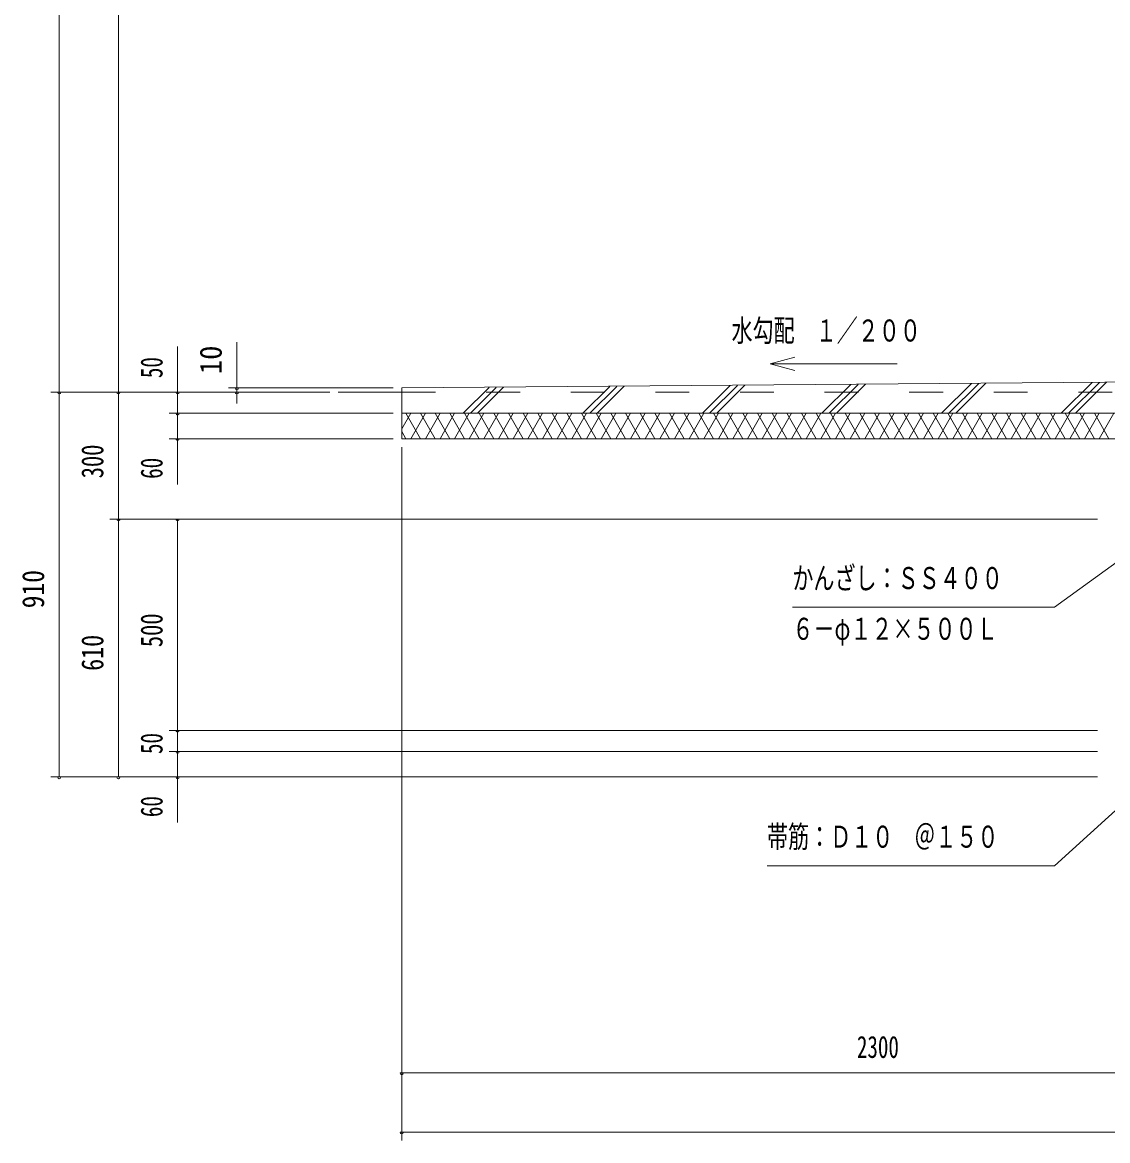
# Model space of a CAD drawing. Units: millimetres, scale not verified. Extents: x -34436 to 34436, y -16161 to 16159.
# Drawn here: x 8702 to 18967, y -5249 to 5329 of the extents above; entities that cross this region are included whole.
import ezdxf
from ezdxf.enums import TextEntityAlignment as Align

# ---------------------------------------------------------------- set-up
doc = ezdxf.new("R2010")
doc.units = ezdxf.units.MM
doc.header["$LTSCALE"] = 80
doc.linetypes.add('USER2', pattern=[10, 4, -6])
for name, color, linetype, lineweight in [('0-6_2-02BOLD', 7, 'Continuous', 18), ('0-7_2-12HIDDEN', 3, 'USER2', 18), ('0-A_2-52DIM', 3, 'Continuous', 18), ('0-B_2-62HATCH', 2, 'Continuous', 18)]:
    doc.layers.add(name, color=color, linetype=linetype, lineweight=lineweight)
doc.styles.add('ＭＳ ゴシック', font='')
doc.styles.get('ＭＳ ゴシック').set_extended_font_data('MS Gothic')

msp = doc.modelspace()

# ---------------------------------------------------------------- linework, layer by layer
at = {"layer": '0-6_2-02BOLD'}
for p, q in [((12290.1, 1830.9), (11690.11, 1830.9)), ((19890.11, 1630.9), (12290.1, 1630.9))]:
    msp.add_line(p, q, dxfattribs=at)
msp.add_lwpolyline([(21286.91, 1943.6), (12290.1, 1870.9), (12290.1, 1390.9), (19890.11, 1390.9)], dxfattribs=at)
at = {"layer": '0-7_2-12HIDDEN'}
msp.add_line((12290.1, 1830.9), (32090.11, 1830.9), dxfattribs=at)
at = {"layer": '0-A_2-52DIM'}
for p, q in [((9050.1, -1809.1), (9050.1, 12986.9)), ((9050.1, 1830.9), (9050.1, 12986.9)), ((9610.1, 12986.9), (9610.1, -1809.1)), ((9610.1, 1830.9), (9610.1, 12198.9)), ((10170.1, 958.9), (10170.1, 2262.9)), ((10730.1, 2302.9), (10730.1, 1723.54)), ((16007.15, 2161.34), (15775.34, 2099.22)), ((11610.1, 1830.9), (8970.1, 1830.9)), ((9066.1, 1830.9), (9034.1, 1830.9)), ((9626.1, 1830.9), (9594.1, 1830.9)), ((10186.1, 1830.9), (10154.1, 1830.9)), ((10650.1, 1870.9), (12210.1, 1870.9)), ((10746.1, 1870.9), (10714.1, 1870.9)), ((10746.1, 1830.9), (10714.1, 1830.9)), ((10090.1, 1630.9), (12210.1, 1630.9)), ((10186.1, 1630.9), (10154.1, 1630.9)), ((12210.1, 1390.9), (10090.1, 1390.9)), ((10186.1, 1390.9), (10154.1, 1390.9)), ((12290.1, -5249.1), (12290.1, 1310.9)), ((9530.1, 630.9), (18870.1, 630.9)), ((9626.1, 630.9), (9594.1, 630.9)), ((10186.1, 630.9), (10154.1, 630.9)), ((10170.1, -2241.1), (10170.1, 630.9)), ((18870.1, -1369.1), (10090.1, -1369.1)), ((10186.1, -1369.1), (10154.1, -1369.1)), ((10090.1, -1569.1), (18870.1, -1569.1)), ((10186.1, -1569.1), (10154.1, -1569.1)), ((18870.1, -1809.1), (8970.1, -1809.1)), ((9066.1, -1809.1), (9034.1, -1809.1)), ((9626.1, -1809.1), (9594.1, -1809.1)), ((10186.1, -1809.1), (10154.1, -1809.1)), ((12306.1, -4609.1), (12274.1, -4609.1)), ((32090.11, -4609.1), (12290.1, -4609.1)), ((12306.1, -5169.1), (12274.1, -5169.1)), ((32090.11, -5169.1), (12290.1, -5169.1))]:
    msp.add_line(p, q, dxfattribs=at)
for points in [[(16975.34, 2099.22), (15775.34, 2099.22), (16007.15, 2037.1)], [(15985.51, -202.53), (18465.51, -202.53), (20824.84, 1506.05)], [(20745.96, -579.23), (18465.51, -2649.1), (15745.52, -2649.1)]]:
    msp.add_lwpolyline(points, dxfattribs=at)
for centre in [(9050.1, 1830.9), (9610.1, 1830.9), (10170.1, 1830.9), (10730.1, 1870.9), (10730.1, 1830.9), (10170.1, 1630.9), (10170.1, 1390.9), (9610.1, 630.9), (10170.1, 630.9), (10170.1, -1369.1), (10170.1, -1569.1), (9050.1, -1809.1), (9610.1, -1809.1), (10170.1, -1809.1), (12290.1, -4609.1), (12290.1, -5169.1)]:
    msp.add_arc(centre, 16, 180, 0, dxfattribs=at)
at = {"layer": '0-B_2-62HATCH'}
for p, q in [((16265.38, 1630.9), (16538.67, 1904.19)), ((16607.12, 1904.76), (16333.26, 1630.9)), ((16401.14, 1630.9), (16675.56, 1905.32)), ((17396.74, 1630.9), (17679.47, 1913.62)), ((17747.92, 1914.19), (17464.63, 1630.9)), ((17532.51, 1630.9), (17816.36, 1914.75)), ((18528.12, 1630.9), (18820.27, 1923.05)), ((18596, 1630.9), (18888.72, 1923.62)), ((18957.16, 1924.18), (18663.88, 1630.9)), ((12871.26, 1630.9), (13116.27, 1875.91)), ((12939.14, 1630.9), (13184.72, 1876.47)), ((13253.17, 1877.04), (13007.03, 1630.9)), ((14002.63, 1630.9), (14257.07, 1885.34)), ((14325.52, 1885.9), (14070.51, 1630.9)), ((14138.4, 1630.9), (14393.97, 1886.47)), ((15134, 1630.9), (15397.87, 1894.76)), ((15466.32, 1895.33), (15201.89, 1630.9)), ((15269.76, 1630.9), (15534.77, 1895.9)), ((12290.1, 1483.6), (12375.14, 1630.89)), ((12328.95, 1630.89), (12467.52, 1390.9)), ((12513.7, 1630.89), (12375.14, 1390.9)), ((12606.08, 1390.9), (12467.51, 1630.9)), ((12513.7, 1390.9), (12652.27, 1630.9)), ((12606.07, 1630.9), (12744.64, 1390.9)), ((12790.83, 1630.9), (12652.26, 1390.9)), ((12883.2, 1390.9), (12744.64, 1630.9)), ((12790.82, 1390.9), (12929.39, 1630.9)), ((13021.77, 1390.9), (12883.2, 1630.9)), ((13067.95, 1630.9), (12929.39, 1390.9)), ((13021.77, 1630.9), (13160.33, 1390.9)), ((13206.52, 1630.9), (13067.95, 1390.9)), ((13298.89, 1390.9), (13160.33, 1630.9)), ((13206.52, 1390.9), (13345.08, 1630.9)), ((13298.9, 1630.9), (13437.46, 1390.9)), ((13483.64, 1630.9), (13345.08, 1390.9)), ((13576.02, 1390.9), (13437.46, 1630.9)), ((13483.65, 1390.9), (13622.21, 1630.9)), ((13576.02, 1630.9), (13714.59, 1390.9)), ((13760.77, 1630.9), (13622.21, 1390.9)), ((13853.15, 1390.9), (13714.59, 1630.9)), ((13760.77, 1390.9), (13899.34, 1630.9)), ((13853.15, 1630.9), (13991.71, 1390.9)), ((14037.9, 1630.9), (13899.34, 1390.9)), ((14130.28, 1390.9), (13991.71, 1630.9)), ((14037.9, 1390.9), (14176.47, 1630.9)), ((14268.84, 1390.9), (14130.28, 1630.9)), ((14315.03, 1630.9), (14176.47, 1390.9)), ((14268.84, 1630.9), (14407.41, 1390.9)), ((14453.6, 1630.9), (14315.03, 1390.9)), ((14545.97, 1390.9), (14407.41, 1630.9)), ((14453.6, 1390.9), (14592.16, 1630.9)), ((14545.97, 1630.9), (14684.54, 1390.9)), ((14730.72, 1630.9), (14592.16, 1390.9)), ((14823.1, 1390.9), (14684.54, 1630.9)), ((14730.73, 1390.9), (14869.29, 1630.9)), ((14823.1, 1630.9), (14961.66, 1390.9)), ((15007.85, 1630.9), (14869.29, 1390.9)), ((15100.23, 1390.9), (14961.66, 1630.9)), ((15007.85, 1390.9), (15146.42, 1630.9)), ((15238.79, 1390.9), (15100.23, 1630.9)), ((15284.98, 1630.9), (15146.42, 1390.9)), ((15238.8, 1630.9), (15377.36, 1390.9)), ((15423.54, 1630.9), (15284.98, 1390.9)), ((15515.92, 1390.9), (15377.36, 1630.9)), ((15423.55, 1390.9), (15562.11, 1630.9)), ((15515.92, 1630.9), (15654.49, 1390.9)), ((15700.67, 1630.9), (15562.11, 1390.9)), ((15793.05, 1390.9), (15654.49, 1630.9)), ((15700.67, 1390.9), (15839.24, 1630.9)), ((15793.05, 1630.9), (15931.62, 1390.9)), ((15977.8, 1630.9), (15839.24, 1390.9)), ((16070.18, 1390.9), (15931.61, 1630.9)), ((15977.8, 1390.9), (16116.37, 1630.9)), ((16070.18, 1630.9), (16208.74, 1390.9)), ((16254.93, 1630.9), (16116.37, 1390.9)), ((16347.31, 1390.9), (16208.74, 1630.9)), ((16254.93, 1390.9), (16393.49, 1630.9)), ((16347.31, 1630.9), (16485.87, 1390.9)), ((16532.06, 1630.9), (16393.49, 1390.9)), ((16624.44, 1390.9), (16485.87, 1630.9)), ((16532.06, 1390.9), (16670.62, 1630.9)), ((16624.44, 1630.9), (16763, 1390.9)), ((16809.19, 1630.9), (16670.62, 1390.9)), ((16901.56, 1390.9), (16763, 1630.9)), ((16809.19, 1390.9), (16947.75, 1630.9)), ((16901.57, 1630.9), (17040.13, 1390.9)), ((17086.32, 1630.9), (16947.75, 1390.9)), ((17178.69, 1390.9), (17040.13, 1630.9)), ((17086.32, 1390.9), (17224.88, 1630.9)), ((17178.69, 1630.9), (17317.26, 1390.9)), ((17363.45, 1630.9), (17224.88, 1390.9)), ((17455.82, 1390.9), (17317.26, 1630.9)), ((17363.45, 1390.9), (17502.01, 1630.9)), ((17455.82, 1630.9), (17594.39, 1390.9)), ((17640.57, 1630.9), (17502.01, 1390.9)), ((17732.95, 1390.9), (17594.39, 1630.9)), ((17640.57, 1390.9), (17779.14, 1630.9)), ((17732.95, 1630.9), (17871.52, 1390.9)), ((17917.7, 1630.9), (17779.14, 1390.9)), ((18010.08, 1390.9), (17871.52, 1630.9)), ((17917.7, 1390.9), (18056.26, 1630.9)), ((18010.08, 1630.9), (18148.64, 1390.9)), ((18194.83, 1630.9), (18056.27, 1390.9)), ((18287.21, 1390.9), (18148.64, 1630.9)), ((18194.83, 1390.9), (18333.39, 1630.9)), ((18287.21, 1630.9), (18425.77, 1390.9)), ((18471.96, 1630.9), (18333.39, 1390.9)), ((18564.34, 1390.9), (18425.77, 1630.9)), ((18471.96, 1390.9), (18610.52, 1630.9)), ((18702.9, 1390.9), (18564.34, 1630.9)), ((18749.09, 1630.9), (18610.52, 1390.9)), ((18702.9, 1630.9), (18841.46, 1390.9)), ((18887.65, 1630.9), (18749.09, 1390.9)), ((18980.03, 1390.9), (18841.46, 1630.9)), ((18887.65, 1390.9), (19026.22, 1630.9)), ((12328.95, 1390.89), (12290.1, 1458.19))]:
    msp.add_line(p, q, dxfattribs=at)

# ---------------------------------------------------------------- texts
at = {"layer": '0-A_2-52DIM', "color": 7, "style": 'ＭＳ ゴシック', "width": 0.7}
for s, p in [('水勾配\u3000１／２００', (15409.79, 2247.65)), ('かんざし：ＳＳ４００', (15985.52, -94.1)), ('６－φ１２×５００Ｌ', (15985.52, -574.1)), ('帯筋：Ｄ１０\u3000＠１５０', (15745.52, -2540.68)), ('2300', (16595.81, -4529.1))]:
    msp.add_text(s, height=208.4, dxfattribs=at).set_placement(p, align=Align.BOTTOM_LEFT)
at = {"layer": '0-A_2-52DIM', "color": 7, "style": 'ＭＳ ゴシック'}
for s, width, p in [('10', 0.95, (10650.1, 2002.19)), ('50', 0.7, (10090.1, 1964.15)), ('300', 0.75, (9530.1, 1016.34)), ('60', 0.7, (10090.1, 1011.51)), ('910', 0.85, (8970.1, -213.21)), ('500', 0.75, (10090.1, -581.01)), ('610', 0.8, (9530.1, -804.9)), ('50', 0.7, (10090.1, -1591.85)), ('60', 0.7, (10090.1, -2188.49))]:
    msp.add_text(s, height=208.4, rotation=90, dxfattribs=dict(at, width=width)).set_placement(p, align=Align.BOTTOM_LEFT)

doc.saveas('drawing.dxf')
